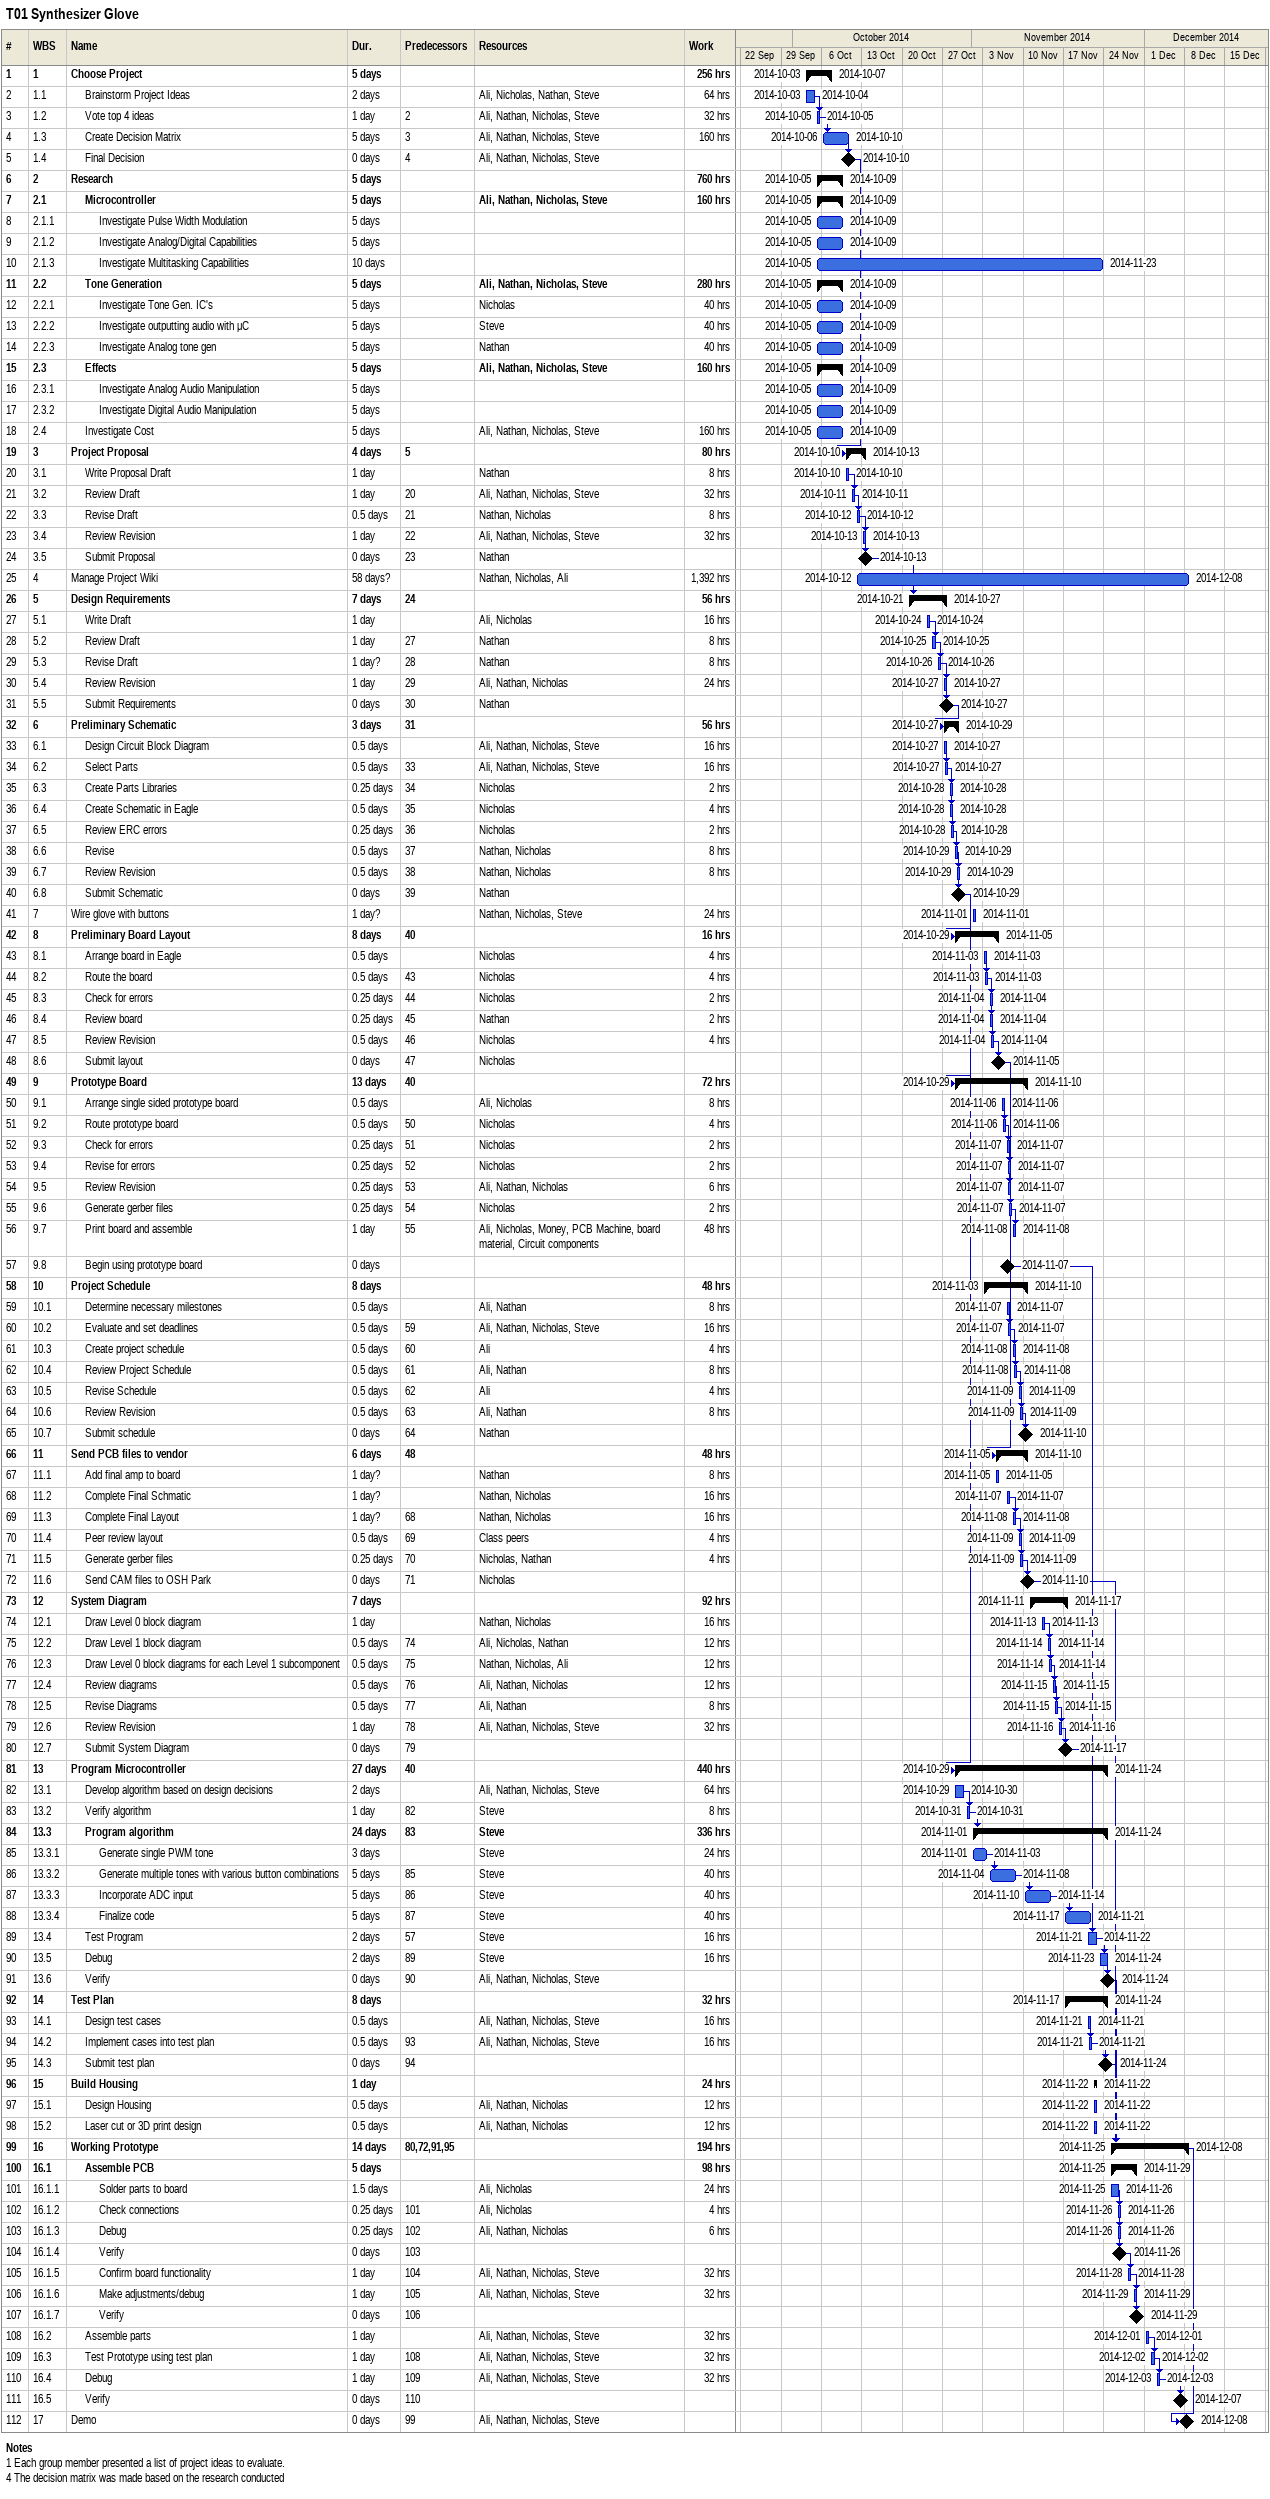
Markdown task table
T01 Synthesizer Glove

| ID | WBS | Task | Duration | Start | Finish | Predecessors | Resources | Work (h) |
|---|---|---|---|---|---|---|---|---|
| 1 | 1 | **Choose Project** | 5d | 2014-10-03 | 2014-10-07 |  |  | 256 |
| 2 | 1.1 | Brainstorm Project Ideas | 2d | 2014-10-03 | 2014-10-04 |  | Ali, Nicholas, Nathan, Steve | 64 |
| 3 | 1.2 | Vote top 4 ideas | 1d | 2014-10-05 | 2014-10-05 | 2 | Ali, Nathan, Nicholas, Steve | 32 |
| 4 | 1.3 | Create Decision Matrix | 5d | 2014-10-06 | 2014-10-10 | 3 | Ali, Nathan, Nicholas, Steve | 160 |
| 5 | 1.4 | Final Decision | 0d | 2014-10-10 | 2014-10-10 | 4 | Ali, Nathan, Nicholas, Steve |  |
| 6 | 2 | **Research** | 5d | 2014-10-05 | 2014-10-09 |  |  | 760 |
| 7 | 2.1 | **Microcontroller** | 5d | 2014-10-05 | 2014-10-09 |  | Ali, Nathan, Nicholas, Steve | 160 |
| 8 | 2.1.1 | Investigate Pulse Width Modulation | 5d | 2014-10-05 | 2014-10-09 |  |  |  |
| 9 | 2.1.2 | Investigate Analog/Digital Capabilities | 5d | 2014-10-05 | 2014-10-09 |  |  |  |
| 10 | 2.1.3 | Investigate Multitasking Capabilities | 10d | 2014-10-05 | 2014-11-23 |  |  |  |
| 11 | 2.2 | **Tone Generation** | 5d | 2014-10-05 | 2014-10-09 |  | Ali, Nathan, Nicholas, Steve | 280 |
| 12 | 2.2.1 | Investigate Tone Gen. IC's | 5d | 2014-10-05 | 2014-10-09 |  | Nicholas | 40 |
| 13 | 2.2.2 | Investigate outputting audio with μC | 5d | 2014-10-05 | 2014-10-09 |  | Steve | 40 |
| 14 | 2.2.3 | Investigate Analog tone gen | 5d | 2014-10-05 | 2014-10-09 |  | Nathan | 40 |
| 15 | 2.3 | **Effects** | 5d | 2014-10-05 | 2014-10-09 |  | Ali, Nathan, Nicholas, Steve | 160 |
| 16 | 2.3.1 | Investigate Analog Audio Manipulation | 5d | 2014-10-05 | 2014-10-09 |  |  |  |
| 17 | 2.3.2 | Investigate Digital Audio Manipulation | 5d | 2014-10-05 | 2014-10-09 |  |  |  |
| 18 | 2.4 | Investigate Cost | 5d | 2014-10-05 | 2014-10-09 |  | Ali, Nathan, Nicholas, Steve | 160 |
| 19 | 3 | **Project Proposal** | 4d | 2014-10-10 | 2014-10-13 | 5 |  | 80 |
| 20 | 3.1 | Write Proposal Draft | 1d | 2014-10-10 | 2014-10-10 |  | Nathan | 8 |
| 21 | 3.2 | Review Draft | 1d | 2014-10-11 | 2014-10-11 | 20 | Ali, Nathan, Nicholas, Steve | 32 |
| 22 | 3.3 | Revise Draft | 0.5d | 2014-10-12 | 2014-10-12 | 21 | Nathan, Nicholas | 8 |
| 23 | 3.4 | Review Revision | 1d | 2014-10-13 | 2014-10-13 | 22 | Ali, Nathan, Nicholas, Steve | 32 |
| 24 | 3.5 | Submit Proposal | 0d | 2014-10-13 | 2014-10-13 | 23 | Nathan |  |
| 25 | 4 | Manage Project Wiki | 58d? | 2014-10-12 | 2014-12-08 |  | Nathan, Nicholas, Ali | 1392 |
| 26 | 5 | **Design Requirements** | 7d | 2014-10-21 | 2014-10-27 | 24 |  | 56 |
| 27 | 5.1 | Write Draft | 1d | 2014-10-24 | 2014-10-24 |  | Ali, Nicholas | 16 |
| 28 | 5.2 | Review Draft | 1d | 2014-10-25 | 2014-10-25 | 27 | Nathan | 8 |
| 29 | 5.3 | Revise Draft | 1d? | 2014-10-26 | 2014-10-26 | 28 | Nathan | 8 |
| 30 | 5.4 | Review Revision | 1d | 2014-10-27 | 2014-10-27 | 29 | Ali, Nathan, Nicholas | 24 |
| 31 | 5.5 | Submit Requirements | 0d | 2014-10-27 | 2014-10-27 | 30 | Nathan |  |
| 32 | 6 | **Preliminary Schematic** | 3d | 2014-10-27 | 2014-10-29 | 31 |  | 56 |
| 33 | 6.1 | Design Circuit Block Diagram | 0.5d | 2014-10-27 | 2014-10-27 |  | Ali, Nathan, Nicholas, Steve | 16 |
| 34 | 6.2 | Select Parts | 0.5d | 2014-10-27 | 2014-10-27 | 33 | Ali, Nathan, Nicholas, Steve | 16 |
| 35 | 6.3 | Create Parts Libraries | 0.25d | 2014-10-28 | 2014-10-28 | 34 | Nicholas | 2 |
| 36 | 6.4 | Create Schematic in Eagle | 0.5d | 2014-10-28 | 2014-10-28 | 35 | Nicholas | 4 |
| 37 | 6.5 | Review ERC errors | 0.25d | 2014-10-28 | 2014-10-28 | 36 | Nicholas | 2 |
| 38 | 6.6 | Revise | 0.5d | 2014-10-29 | 2014-10-29 | 37 | Nathan, Nicholas | 8 |
| 39 | 6.7 | Review Revision | 0.5d | 2014-10-29 | 2014-10-29 | 38 | Nathan, Nicholas | 8 |
| 40 | 6.8 | Submit Schematic | 0d | 2014-10-29 | 2014-10-29 | 39 | Nathan |  |
| 41 | 7 | Wire glove with buttons | 1d? | 2014-11-01 | 2014-11-01 |  | Nathan, Nicholas, Steve | 24 |
| 42 | 8 | **Preliminary Board Layout** | 8d | 2014-10-29 | 2014-11-05 | 40 |  | 16 |
| 43 | 8.1 | Arrange board in Eagle | 0.5d | 2014-11-03 | 2014-11-03 |  | Nicholas | 4 |
| 44 | 8.2 | Route the board | 0.5d | 2014-11-03 | 2014-11-03 | 43 | Nicholas | 4 |
| 45 | 8.3 | Check for errors | 0.25d | 2014-11-04 | 2014-11-04 | 44 | Nicholas | 2 |
| 46 | 8.4 | Review board | 0.25d | 2014-11-04 | 2014-11-04 | 45 | Nathan | 2 |
| 47 | 8.5 | Review Revision | 0.5d | 2014-11-04 | 2014-11-04 | 46 | Nicholas | 4 |
| 48 | 8.6 | Submit layout | 0d | 2014-11-05 | 2014-11-05 | 47 | Nicholas |  |
| 49 | 9 | **Prototype Board** | 13d | 2014-10-29 | 2014-11-10 | 40 |  | 72 |
| 50 | 9.1 | Arrange single sided prototype board | 0.5d | 2014-11-06 | 2014-11-06 |  | Ali, Nicholas | 8 |
| 51 | 9.2 | Route prototype board | 0.5d | 2014-11-06 | 2014-11-06 | 50 | Nicholas | 4 |
| 52 | 9.3 | Check for errors | 0.25d | 2014-11-07 | 2014-11-07 | 51 | Nicholas | 2 |
| 53 | 9.4 | Revise for errors | 0.25d | 2014-11-07 | 2014-11-07 | 52 | Nicholas | 2 |
| 54 | 9.5 | Review Revision | 0.25d | 2014-11-07 | 2014-11-07 | 53 | Ali, Nathan, Nicholas | 6 |
| 55 | 9.6 | Generate gerber files | 0.25d | 2014-11-07 | 2014-11-07 | 54 | Nicholas | 2 |
| 56 | 9.7 | Print board and assemble | 1d | 2014-11-08 | 2014-11-08 | 55 | Ali, Nicholas, Money, PCB Machine, board material, Circuit components | 48 |
| 57 | 9.8 | Begin using prototype board | 0d | 2014-11-07 | 2014-11-07 |  |  |  |
| 58 | 10 | **Project Schedule** | 8d | 2014-11-03 | 2014-11-10 |  |  | 48 |
| 59 | 10.1 | Determine necessary milestones | 0.5d | 2014-11-07 | 2014-11-07 |  | Ali, Nathan | 8 |
| 60 | 10.2 | Evaluate and set deadlines | 0.5d | 2014-11-07 | 2014-11-07 | 59 | Ali, Nathan, Nicholas, Steve | 16 |
| 61 | 10.3 | Create project schedule | 0.5d | 2014-11-08 | 2014-11-08 | 60 | Ali | 4 |
| 62 | 10.4 | Review Project Schedule | 0.5d | 2014-11-08 | 2014-11-08 | 61 | Ali, Nathan | 8 |
| 63 | 10.5 | Revise Schedule | 0.5d | 2014-11-09 | 2014-11-09 | 62 | Ali | 4 |
| 64 | 10.6 | Review Revision | 0.5d | 2014-11-09 | 2014-11-09 | 63 | Ali, Nathan | 8 |
| 65 | 10.7 | Submit schedule | 0d | 2014-11-10 | 2014-11-10 | 64 | Nathan |  |
| 66 | 11 | **Send PCB files to vendor** | 6d | 2014-11-05 | 2014-11-10 | 48 |  | 48 |
| 67 | 11.1 | Add final amp to board | 1d? | 2014-11-05 | 2014-11-05 |  | Nathan | 8 |
| 68 | 11.2 | Complete Final Schmatic | 1d? | 2014-11-07 | 2014-11-07 |  | Nathan, Nicholas | 16 |
| 69 | 11.3 | Complete Final Layout | 1d? | 2014-11-08 | 2014-11-08 | 68 | Nathan, Nicholas | 16 |
| 70 | 11.4 | Peer review layout | 0.5d | 2014-11-09 | 2014-11-09 | 69 | Class peers | 4 |
| 71 | 11.5 | Generate gerber files | 0.25d | 2014-11-09 | 2014-11-09 | 70 | Nicholas, Nathan | 4 |
| 72 | 11.6 | Send CAM files to OSH Park | 0d | 2014-11-10 | 2014-11-10 | 71 | Nicholas |  |
| 73 | 12 | **System Diagram** | 7d | 2014-11-11 | 2014-11-17 |  |  | 92 |
| 74 | 12.1 | Draw Level 0 block diagram | 1d | 2014-11-13 | 2014-11-13 |  | Nathan, Nicholas | 16 |
| 75 | 12.2 | Draw Level 1 block diagram | 0.5d | 2014-11-14 | 2014-11-14 | 74 | Ali, Nicholas, Nathan | 12 |
| 76 | 12.3 | Draw Level 0 block diagrams for each Level 1 subcomponent | 0.5d | 2014-11-14 | 2014-11-14 | 75 | Nathan, Nicholas, Ali | 12 |
| 77 | 12.4 | Review diagrams | 0.5d | 2014-11-15 | 2014-11-15 | 76 | Ali, Nathan, Nicholas | 12 |
| 78 | 12.5 | Revise Diagrams | 0.5d | 2014-11-15 | 2014-11-15 | 77 | Ali, Nathan | 8 |
| 79 | 12.6 | Review Revision | 1d | 2014-11-16 | 2014-11-16 | 78 | Ali, Nathan, Nicholas, Steve | 32 |
| 80 | 12.7 | Submit System Diagram | 0d | 2014-11-17 | 2014-11-17 | 79 |  |  |
| 81 | 13 | **Program Microcontroller** | 27d | 2014-10-29 | 2014-11-24 | 40 |  | 440 |
| 82 | 13.1 | Develop algorithm based on design decisions | 2d | 2014-10-29 | 2014-10-30 |  | Ali, Nathan, Nicholas, Steve | 64 |
| 83 | 13.2 | Verify algorithm | 1d | 2014-10-31 | 2014-10-31 | 82 | Steve | 8 |
| 84 | 13.3 | **Program algorithm** | 24d | 2014-11-01 | 2014-11-24 | 83 | Steve | 336 |
| 85 | 13.3.1 | Generate single PWM tone | 3d | 2014-11-01 | 2014-11-03 |  | Steve | 24 |
| 86 | 13.3.2 | Generate multiple tones with various button combinations | 5d | 2014-11-04 | 2014-11-08 | 85 | Steve | 40 |
| 87 | 13.3.3 | Incorporate ADC input | 5d | 2014-11-10 | 2014-11-14 | 86 | Steve | 40 |
| 88 | 13.3.4 | Finalize code | 5d | 2014-11-17 | 2014-11-21 | 87 | Steve | 40 |
| 89 | 13.4 | Test Program | 2d | 2014-11-21 | 2014-11-22 | 57 | Steve | 16 |
| 90 | 13.5 | Debug | 2d | 2014-11-23 | 2014-11-24 | 89 | Steve | 16 |
| 91 | 13.6 | Verify | 0d | 2014-11-24 | 2014-11-24 | 90 | Ali, Nathan, Nicholas, Steve |  |
| 92 | 14 | **Test Plan** | 8d | 2014-11-17 | 2014-11-24 |  |  | 32 |
| 93 | 14.1 | Design test cases | 0.5d | 2014-11-21 | 2014-11-21 |  | Ali, Nathan, Nicholas, Steve | 16 |
| 94 | 14.2 | Implement cases into test plan | 0.5d | 2014-11-21 | 2014-11-21 | 93 | Ali, Nathan, Nicholas, Steve | 16 |
| 95 | 14.3 | Submit test plan | 0d | 2014-11-24 | 2014-11-24 | 94 |  |  |
| 96 | 15 | **Build Housing** | 1d | 2014-11-22 | 2014-11-22 |  |  | 24 |
| 97 | 15.1 | Design Housing | 0.5d | 2014-11-22 | 2014-11-22 |  | Ali, Nathan, Nicholas | 12 |
| 98 | 15.2 | Laser cut or 3D print design | 0.5d | 2014-11-22 | 2014-11-22 |  | Ali, Nathan, Nicholas | 12 |
| 99 | 16 | **Working Prototype** | 14d | 2014-11-25 | 2014-12-08 | 80, 72, 91, 95 |  | 194 |
| 100 | 16.1 | **Assemble PCB** | 5d | 2014-11-25 | 2014-11-29 |  |  | 98 |
| 101 | 16.1.1 | Solder parts to board | 1.5d | 2014-11-25 | 2014-11-26 |  | Ali, Nicholas | 24 |
| 102 | 16.1.2 | Check connections | 0.25d | 2014-11-26 | 2014-11-26 | 101 | Ali, Nicholas | 4 |
| 103 | 16.1.3 | Debug | 0.25d | 2014-11-26 | 2014-11-26 | 102 | Ali, Nathan, Nicholas | 6 |
| 104 | 16.1.4 | Verify | 0d | 2014-11-26 | 2014-11-26 | 103 |  |  |
| 105 | 16.1.5 | Confirm board functionality | 1d | 2014-11-28 | 2014-11-28 | 104 | Ali, Nathan, Nicholas, Steve | 32 |
| 106 | 16.1.6 | Make adjustments/debug | 1d | 2014-11-29 | 2014-11-29 | 105 | Ali, Nathan, Nicholas, Steve | 32 |
| 107 | 16.1.7 | Verify | 0d | 2014-11-29 | 2014-11-29 | 106 |  |  |
| 108 | 16.2 | Assemble parts | 1d | 2014-12-01 | 2014-12-01 |  | Ali, Nathan, Nicholas, Steve | 32 |
| 109 | 16.3 | Test Prototype using test plan | 1d | 2014-12-02 | 2014-12-02 | 108 | Ali, Nathan, Nicholas, Steve | 32 |
| 110 | 16.4 | Debug | 1d | 2014-12-03 | 2014-12-03 | 109 | Ali, Nathan, Nicholas, Steve | 32 |
| 111 | 16.5 | Verify | 0d | 2014-12-07 | 2014-12-07 | 110 |  |  |
| 112 | 17 | Demo | 0d | 2014-12-08 | 2014-12-08 | 99 | Ali, Nathan, Nicholas, Steve |  |

Notes
- 1: Each group member presented a list of project ideas to evaluate.
- 4: The decision matrix was made based on the research conducted
